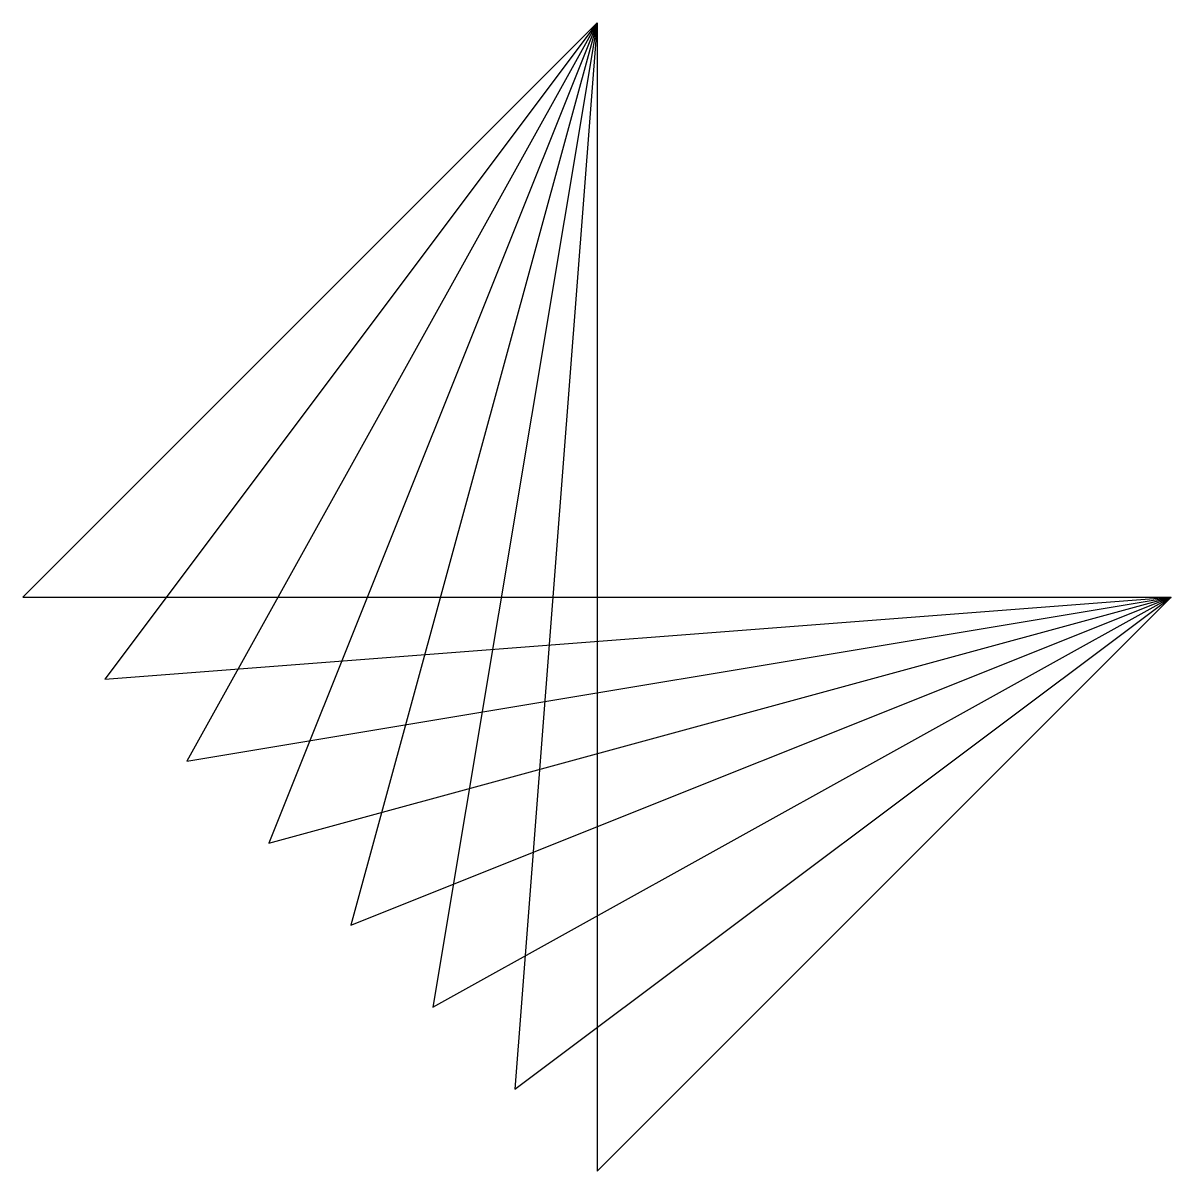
# Model space of a CAD drawing. Extents: x -10 to 10, y -10 to 10.
import ezdxf

# ---------------------------------------------------------------- set-up
doc = ezdxf.new("R2010")
doc.units = 0

msp = doc.modelspace()

# ---------------------------------------------------------------- linework, layer by layer
for p, q in [((0, 10), (-10, 0)), ((0, 10), (-8.571429, -1.428571)), ((0, 10), (-7.142857, -2.857143)), ((0, 10), (-5.714286, -4.285714)), ((0, 10), (-4.285714, -5.714286)), ((0, 10), (-2.857143, -7.142857)), ((0, 10), (-1.428571, -8.571429)), ((0, 10), (0, -10)), ((-10, 0), (10, 0)), ((-8.571429, -1.428571), (10, 0)), ((-7.142857, -2.857143), (10, 0)), ((-5.714286, -4.285714), (10, 0)), ((-4.285714, -5.714286), (10, 0)), ((-2.857143, -7.142857), (10, 0)), ((-1.428571, -8.571429), (10, 0)), ((0, -10), (10, 0))]:
    msp.add_line(p, q)

doc.saveas('drawing.dxf')
